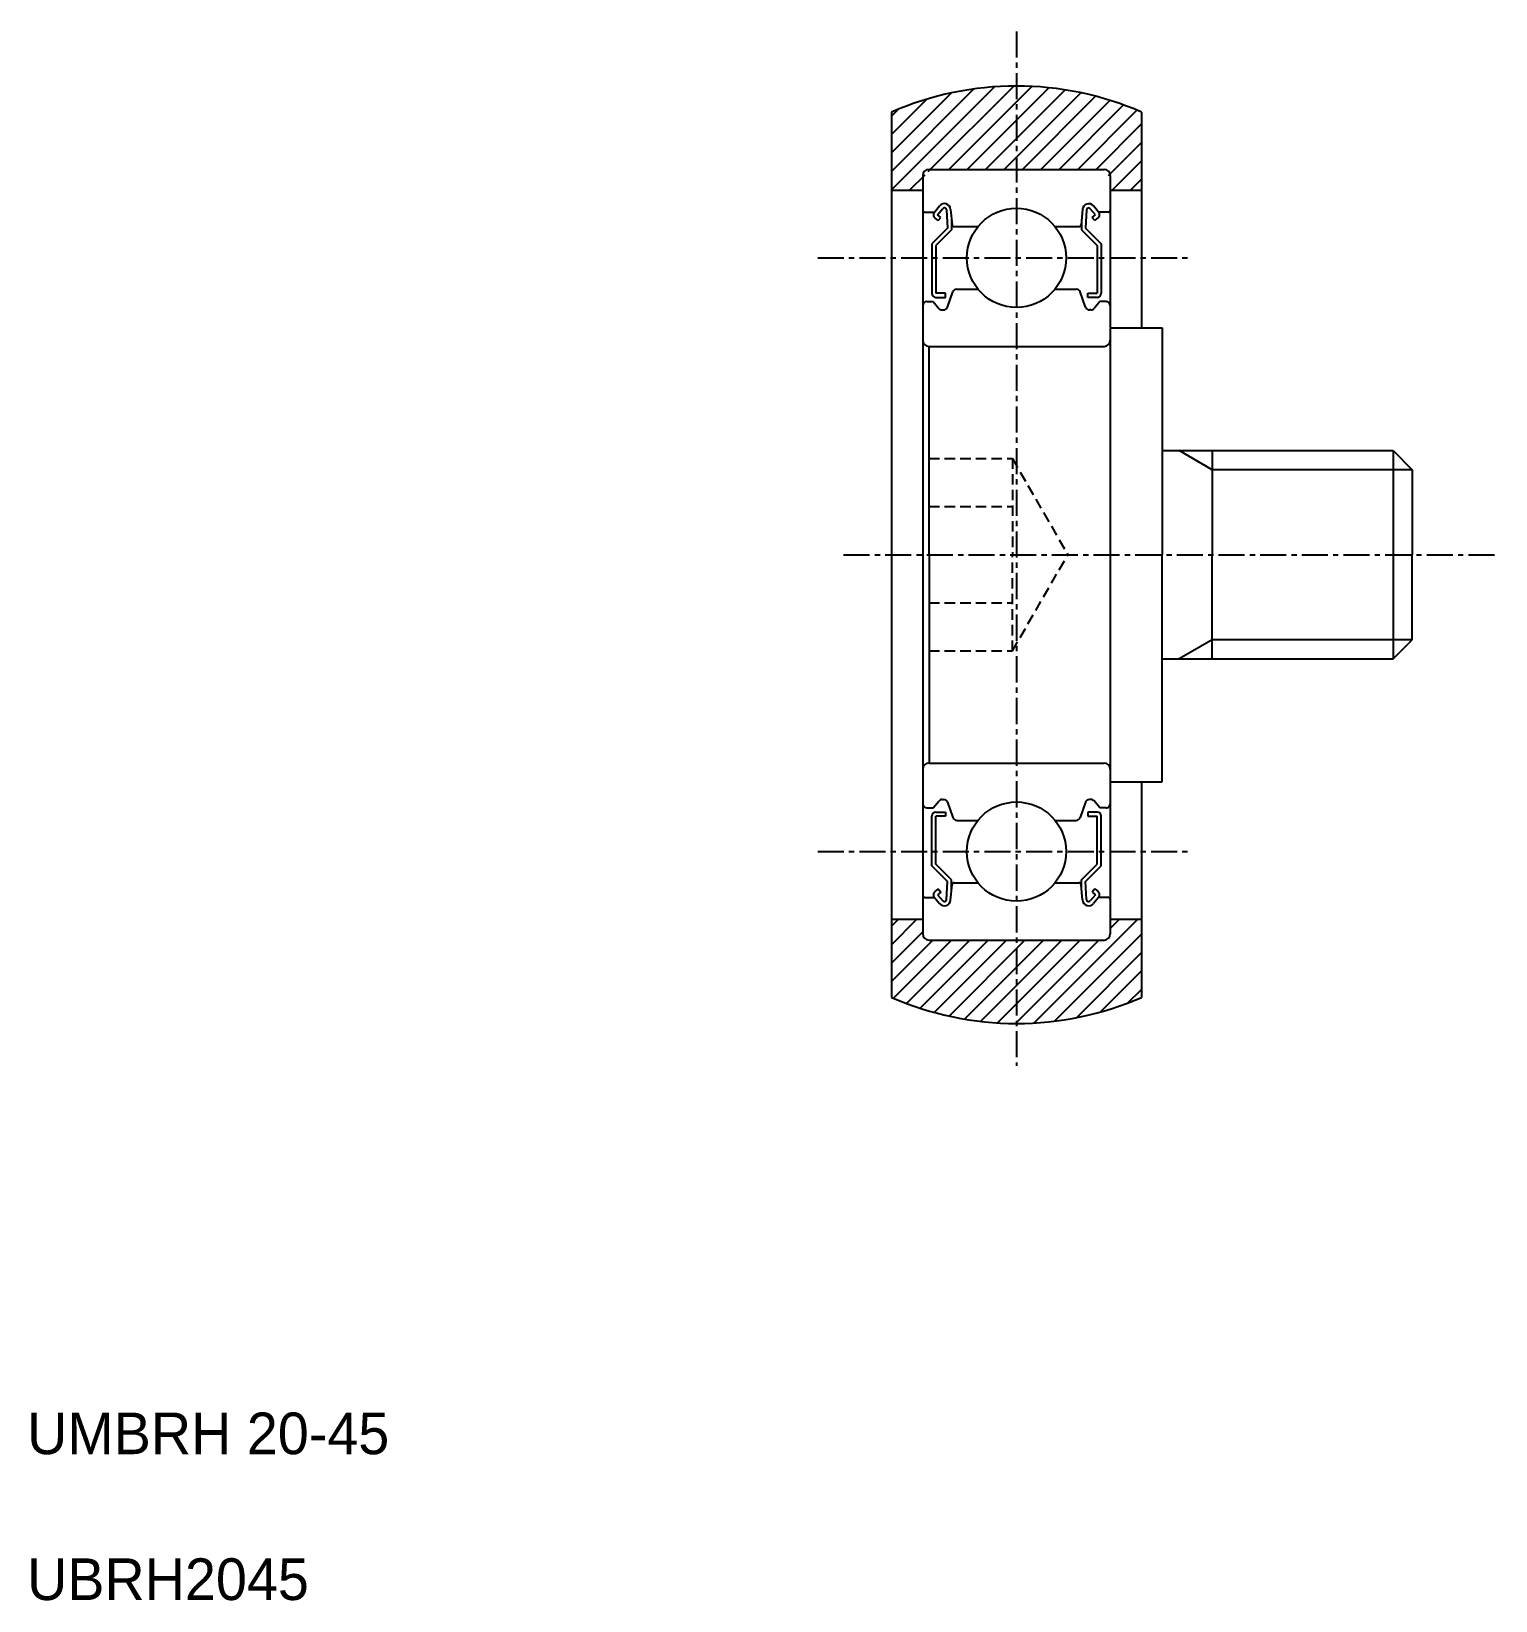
# Model space of a CAD drawing. Extents: x 2.7 to 73, y 2.5 to 77.8.
import ezdxf

# ---------------------------------------------------------------- set-up
doc = ezdxf.new("R2010")
doc.units = 0
doc.linetypes.add('CENTER', pattern=[2, 1.25, -0.25, 0.25, -0.25])
doc.linetypes.add('DASHED', pattern=[0.75, 0.5, -0.25])
doc.layers.get('0').update_dxf_attribs({"linetype": 'CONTINUOUS'})
doc.layers.add('CENTER', color=1, linetype='CENTER')

# ---------------------------------------------------------------- blocks, each defined once
blk = doc.blocks.new('*X2')
at = {"color": 0, "linetype": 'CONTINUOUS'}
for p, q in [((454, -99.803), (458.944, -94.859)), ((455.757, -98.93), (459.864, -94.823)), ((456.749, -98.822), (460.731, -94.84)), ((457.632, -98.822), (461.552, -94.903)), ((454, -98.919), (457.957, -94.962)), ((454, -98.035), (456.886, -95.149)), ((454, -97.151), (455.699, -95.452)), ((458.516, -98.822), (462.334, -95.005)), ((459.4, -98.822), (463.081, -95.142)), ((460.284, -98.822), (463.796, -95.31)), ((461.168, -98.822), (464.483, -95.508)), ((454, -96.268), (454.334, -95.934)), ((462.052, -98.822), (465.143, -95.731)), ((462.936, -98.822), (465.778, -95.98)), ((463.82, -98.822), (466, -96.642)), ((464.414, -99.112), (466, -97.526)), ((464.587, -99.822), (466, -98.41)), ((454.865, -99.822), (455.608, -99.079)), ((465.471, -99.822), (466, -99.294)), ((454, -136.042), (455.22, -134.822)), ((454, -135.158), (454.336, -134.822)), ((460.851, -139.798), (465.827, -134.822)), ((464.498, -135.267), (464.943, -134.822)), ((454, -136.926), (455.527, -135.399)), ((461.822, -139.711), (466, -135.533)), ((454, -137.81), (455.997, -135.813)), ((454.087, -138.607), (456.872, -135.822)), ((454.717, -138.861), (457.756, -135.822)), ((455.371, -139.09), (458.639, -135.822)), ((456.052, -139.293), (459.523, -135.822)), ((456.761, -139.468), (460.407, -135.822)), ((457.501, -139.613), (461.291, -135.822)), ((458.275, -139.723), (462.175, -135.822)), ((459.087, -139.794), (463.059, -135.822)), ((459.943, -139.822), (463.944, -135.821)), ((462.872, -139.545), (466, -136.417)), ((464.03, -139.271), (466, -137.301)), ((465.348, -138.837), (466, -138.184))]:
    blk.add_line(p, q, dxfattribs=at)

msp = doc.modelspace()

# ---------------------------------------------------------------- linework, layer by layer
for p, q in [((44, 73.925), (44, 31.43)), ((56, 73.925), (56, 63.578)), ((54.5, 70.178), (56, 70.178)), ((56, 41.778), (56, 31.43)), ((54.5, 35.178), (56, 35.178))]:
    msp.add_line(p, q)
at = {"color": 7, "linetype": 'CONTINUOUS'}
for p, q in [((45.5, 70.878), (45.5, 52.678)), ((45.8, 71.178), (54.2, 71.178)), ((54.5, 70.878), (54.5, 52.678)), ((44, 70.178), (45.5, 70.178)), ((46.06, 69.128), (46.31, 69.425)), ((53.94, 69.128), (53.695, 69.42)), ((45.6, 69.128), (46.06, 69.128)), ((46.238, 68.718), (46.085, 68.846)), ((46.213, 68.999), (46.463, 69.297)), ((46.366, 68.871), (46.213, 68.999)), ((46.238, 68.718), (46.366, 68.871)), ((46.64, 69.238), (46.683, 68.361)), ((46.838, 69.259), (46.903, 68.519)), ((46.883, 68.748), (46.883, 68.278)), ((53.161, 69.251), (53.097, 68.519)), ((53.117, 68.748), (53.117, 68.278)), ((53.36, 69.234), (53.317, 68.361)), ((53.787, 68.999), (53.542, 69.291)), ((53.634, 68.871), (53.787, 68.999)), ((53.762, 68.718), (53.634, 68.871)), ((53.762, 68.718), (53.915, 68.846)), ((54.4, 69.128), (53.94, 69.128)), ((46.683, 68.361), (45.933, 67.611)), ((46.883, 68.278), (46.133, 67.528)), ((47.003, 68.428), (48.151, 68.428)), ((51.849, 68.428), (52.997, 68.428)), ((53.117, 68.278), (53.867, 67.528)), ((53.317, 68.361), (54.067, 67.611)), ((45.933, 67.611), (45.933, 65.228)), ((46.133, 67.528), (46.133, 65.228)), ((53.867, 67.528), (53.867, 65.228)), ((54.067, 67.611), (54.067, 65.228)), ((45.7, 64.828), (46, 64.828)), ((46, 64.828), (46.276, 64.499)), ((46.583, 65.228), (46.133, 65.228)), ((46.133, 65.028), (46.583, 65.028)), ((46.583, 65.028), (46.583, 65.228)), ((46.682, 64.559), (46.95, 65.296)), ((47.138, 65.428), (48.151, 65.428)), ((51.849, 65.428), (52.862, 65.428)), ((53.318, 64.56), (53.05, 65.296)), ((53.417, 65.028), (53.417, 65.228)), ((53.417, 65.228), (53.867, 65.228)), ((53.867, 65.028), (53.417, 65.028)), ((54, 64.828), (53.724, 64.499)), ((54.3, 64.828), (54, 64.828)), ((46.429, 64.428), (46.494, 64.428)), ((53.571, 64.428), (53.506, 64.428)), ((54.5, 63.578), (57, 63.578)), ((54.5, 63.578), (54.5, 41.778)), ((54.5, 63.578), (54.5, 41.778)), ((57, 63.578), (57, 52.678)), ((45.8, 62.678), (54.2, 62.678)), ((45.8, 52.678), (45.8, 62.678)), ((57, 57.678), (68.08, 57.678)), ((59.4, 57.678), (59.4, 52.678)), ((68.08, 57.678), (69, 56.758)), ((68.08, 57.678), (68.08, 47.678)), ((69, 56.758), (69, 52.678)), ((45.5, 52.678), (45.5, 34.478)), ((45.8, 52.678), (45.8, 42.678)), ((54.5, 52.678), (54.5, 34.478)), ((57, 41.778), (57, 52.678)), ((59.4, 47.678), (59.4, 52.678)), ((69, 48.598), (69, 52.678)), ((68.08, 47.678), (69, 48.598)), ((57, 47.678), (68.08, 47.678)), ((45.8, 42.678), (54.2, 42.678)), ((54.5, 41.778), (57, 41.778)), ((46, 40.528), (46.276, 40.856)), ((46.429, 40.928), (46.494, 40.928)), ((46.682, 40.796), (46.95, 40.059)), ((53.318, 40.796), (53.05, 40.06)), ((53.571, 40.928), (53.506, 40.928)), ((54, 40.528), (53.724, 40.857)), ((45.7, 40.528), (46, 40.528)), ((45.933, 37.745), (45.933, 40.128)), ((46.133, 40.328), (46.583, 40.328)), ((46.133, 37.828), (46.133, 40.128)), ((46.583, 40.128), (46.133, 40.128)), ((46.583, 40.328), (46.583, 40.128)), ((47.138, 39.928), (48.151, 39.928)), ((47.391, 39.928), (47.391, 39.928)), ((47.644, 39.928), (47.644, 39.928)), ((51.849, 39.928), (52.862, 39.928)), ((53.417, 40.328), (53.417, 40.128)), ((53.867, 40.328), (53.417, 40.328)), ((53.417, 40.128), (53.867, 40.128)), ((53.867, 37.828), (53.867, 40.128)), ((54.3, 40.528), (54, 40.528)), ((54.067, 37.745), (54.067, 40.128)), ((46.683, 36.995), (45.933, 37.745)), ((46.883, 37.078), (46.133, 37.828)), ((53.117, 37.078), (53.867, 37.828)), ((53.317, 36.995), (54.067, 37.745)), ((46.64, 36.118), (46.683, 36.995)), ((46.883, 36.608), (46.883, 37.078)), ((47.003, 36.928), (48.151, 36.928)), ((51.849, 36.928), (52.997, 36.928)), ((53.117, 36.608), (53.117, 37.078)), ((53.36, 36.122), (53.317, 36.995)), ((45.6, 36.228), (46.06, 36.228)), ((46.06, 36.228), (46.31, 35.93)), ((46.238, 36.638), (46.085, 36.51)), ((46.366, 36.485), (46.213, 36.357)), ((46.213, 36.357), (46.463, 36.058)), ((46.238, 36.638), (46.366, 36.485)), ((46.838, 36.097), (46.903, 36.836)), ((53.161, 36.105), (53.097, 36.837)), ((53.787, 36.357), (53.542, 36.065)), ((53.762, 36.638), (53.634, 36.485)), ((53.634, 36.485), (53.787, 36.357)), ((53.94, 36.228), (53.695, 35.936)), ((53.762, 36.638), (53.915, 36.51)), ((54.4, 36.228), (53.94, 36.228)), ((44, 35.178), (45.5, 35.178)), ((45.8, 34.178), (54.2, 34.178))]:
    msp.add_line(p, q, dxfattribs=at)
at = {"color": 3, "linetype": 'DASHED'}
for p, q in [((45.8, 57.297), (49.8, 57.297)), ((49.8, 57.297), (49.8, 52.678)), ((49.8, 57.297), (52.467, 52.678)), ((45.8, 54.987), (49.8, 54.987)), ((49.8, 48.059), (49.8, 52.678)), ((49.8, 48.059), (52.467, 52.678)), ((45.8, 50.368), (49.8, 50.368)), ((45.8, 48.059), (49.8, 48.059))]:
    msp.add_line(p, q, dxfattribs=at)
at = {"color": 3, "linetype": 'CONTINUOUS'}
for p, q in [((59.4, 56.758), (57.807, 57.678)), ((69, 56.758), (59.4, 56.758)), ((59.4, 48.598), (57.807, 47.678)), ((69, 48.598), (59.4, 48.598))]:
    msp.add_line(p, q, dxfattribs=at)
at = {"color": 7, "linetype": 'CONTINUOUS'}
for centre in [(50, 66.928), (50, 38.428)]:
    msp.add_circle(centre, 2.381, dxfattribs=at)
for centre, radius, start, end in [((50, 60.178), 15, 66.42182, 113.57818), ((45.8, 70.878), 0.3, 90, 180), ((54.2, 70.878), 0.3, 0, 90), ((46.539, 69.232), 0.3, 4.99669, 140.001), ((46.54, 69.233), 0.1, 2.81988, 140.00119), ((53.463, 69.225), 0.303, 40.0459, 175.07925), ((53.463, 69.225), 0.103, 39.87402, 175.00482), ((45.6, 69.228), 0.1, 180, 270), ((46.213, 68.999), 0.2, 140.001, 230.08006), ((53.787, 68.999), 0.2, 309.91376, 40.13184), ((54.4, 69.228), 0.1, 269.99948, 359.99126), ((47.003, 68.528), 0.1, 184.99669, 269.9995), ((52.997, 68.528), 0.1, 269.99948, 354.85568), ((45.7, 64.628), 0.2, 90, 180), ((46.133, 65.228), 0.2, 180, 270), ((47.138, 65.228), 0.2, 90, 159.9919), ((52.862, 65.228), 0.2, 19.88452, 90.00024), ((53.867, 65.228), 0.2, 269.99976, 359.99563), ((54.3, 64.628), 0.2, 359.99563, 90.00024), ((46.429, 64.628), 0.2, 219.9921, 270), ((46.494, 64.628), 0.2, 270, 339.9919), ((53.506, 64.628), 0.2, 199.88831, 269.99976), ((53.571, 64.628), 0.2, 269.99976, 319.86163), ((45.8, 62.978), 0.3, 180, 270), ((54.2, 62.978), 0.3, 270, 0), ((45.8, 42.378), 0.3, 90, 180), ((54.2, 42.378), 0.3, 0, 90), ((45.7, 40.728), 0.2, 180, 270), ((46.429, 40.728), 0.2, 90, 140.0079), ((46.494, 40.728), 0.2, 20.0081, 90), ((53.506, 40.728), 0.2, 90.00024, 160.11169), ((53.571, 40.728), 0.2, 40.13837, 90.00024), ((54.3, 40.728), 0.2, 269.99976, 0.00437), ((46.133, 40.128), 0.2, 90, 180), ((47.138, 40.128), 0.2, 200.0081, 270), ((52.862, 40.128), 0.2, 269.99976, 340.11548), ((53.867, 40.128), 0.2, 0.00437, 90.00024), ((47.003, 36.828), 0.1, 90.0005, 175.00331), ((52.997, 36.828), 0.1, 5.14432, 90.00052), ((45.6, 36.128), 0.1, 90, 180), ((46.213, 36.356), 0.2, 129.91994, 219.999), ((53.787, 36.357), 0.2, 319.86816, 50.08624), ((54.4, 36.128), 0.1, 0.00874, 90.00052), ((46.539, 36.123), 0.3, 219.999, 355.00331), ((46.54, 36.123), 0.1, 219.99881, 357.18012), ((53.463, 36.131), 0.303, 184.92075, 319.9541), ((53.463, 36.131), 0.103, 184.99518, 320.12598), ((45.8, 34.478), 0.3, 180, 270), ((54.2, 34.478), 0.3, 270, 0), ((50, 45.178), 15, 246.42182, 293.57818)]:
    msp.add_arc(centre, radius, start, end, dxfattribs=at)
at = {"layer": 'CENTER', "color": 1, "linetype": 'CENTER'}
for p, q in [((50, 77.802), (50, 28.138)), ((40.457, 66.928), (58.223, 66.928)), ((41.699, 52.678), (73, 52.678)), ((40.457, 38.428), (58.223, 38.428))]:
    msp.add_line(p, q, dxfattribs=at)

# ---------------------------------------------------------------- block references
at = {"color": 3, "linetype": 'CONTINUOUS'}
msp.add_blockref('*X2', (-410, 170), dxfattribs=at)

# ---------------------------------------------------------------- texts
at = {"color": 7, "linetype": 'CONTINUOUS'}
for s, p in [('UMBRH 20-45', (2.5, 9.5)), ('UBRH2045', (2.5, 2.5))]:
    msp.add_text(s, height=2, dxfattribs=at).set_placement(p)

doc.saveas('drawing.dxf')
